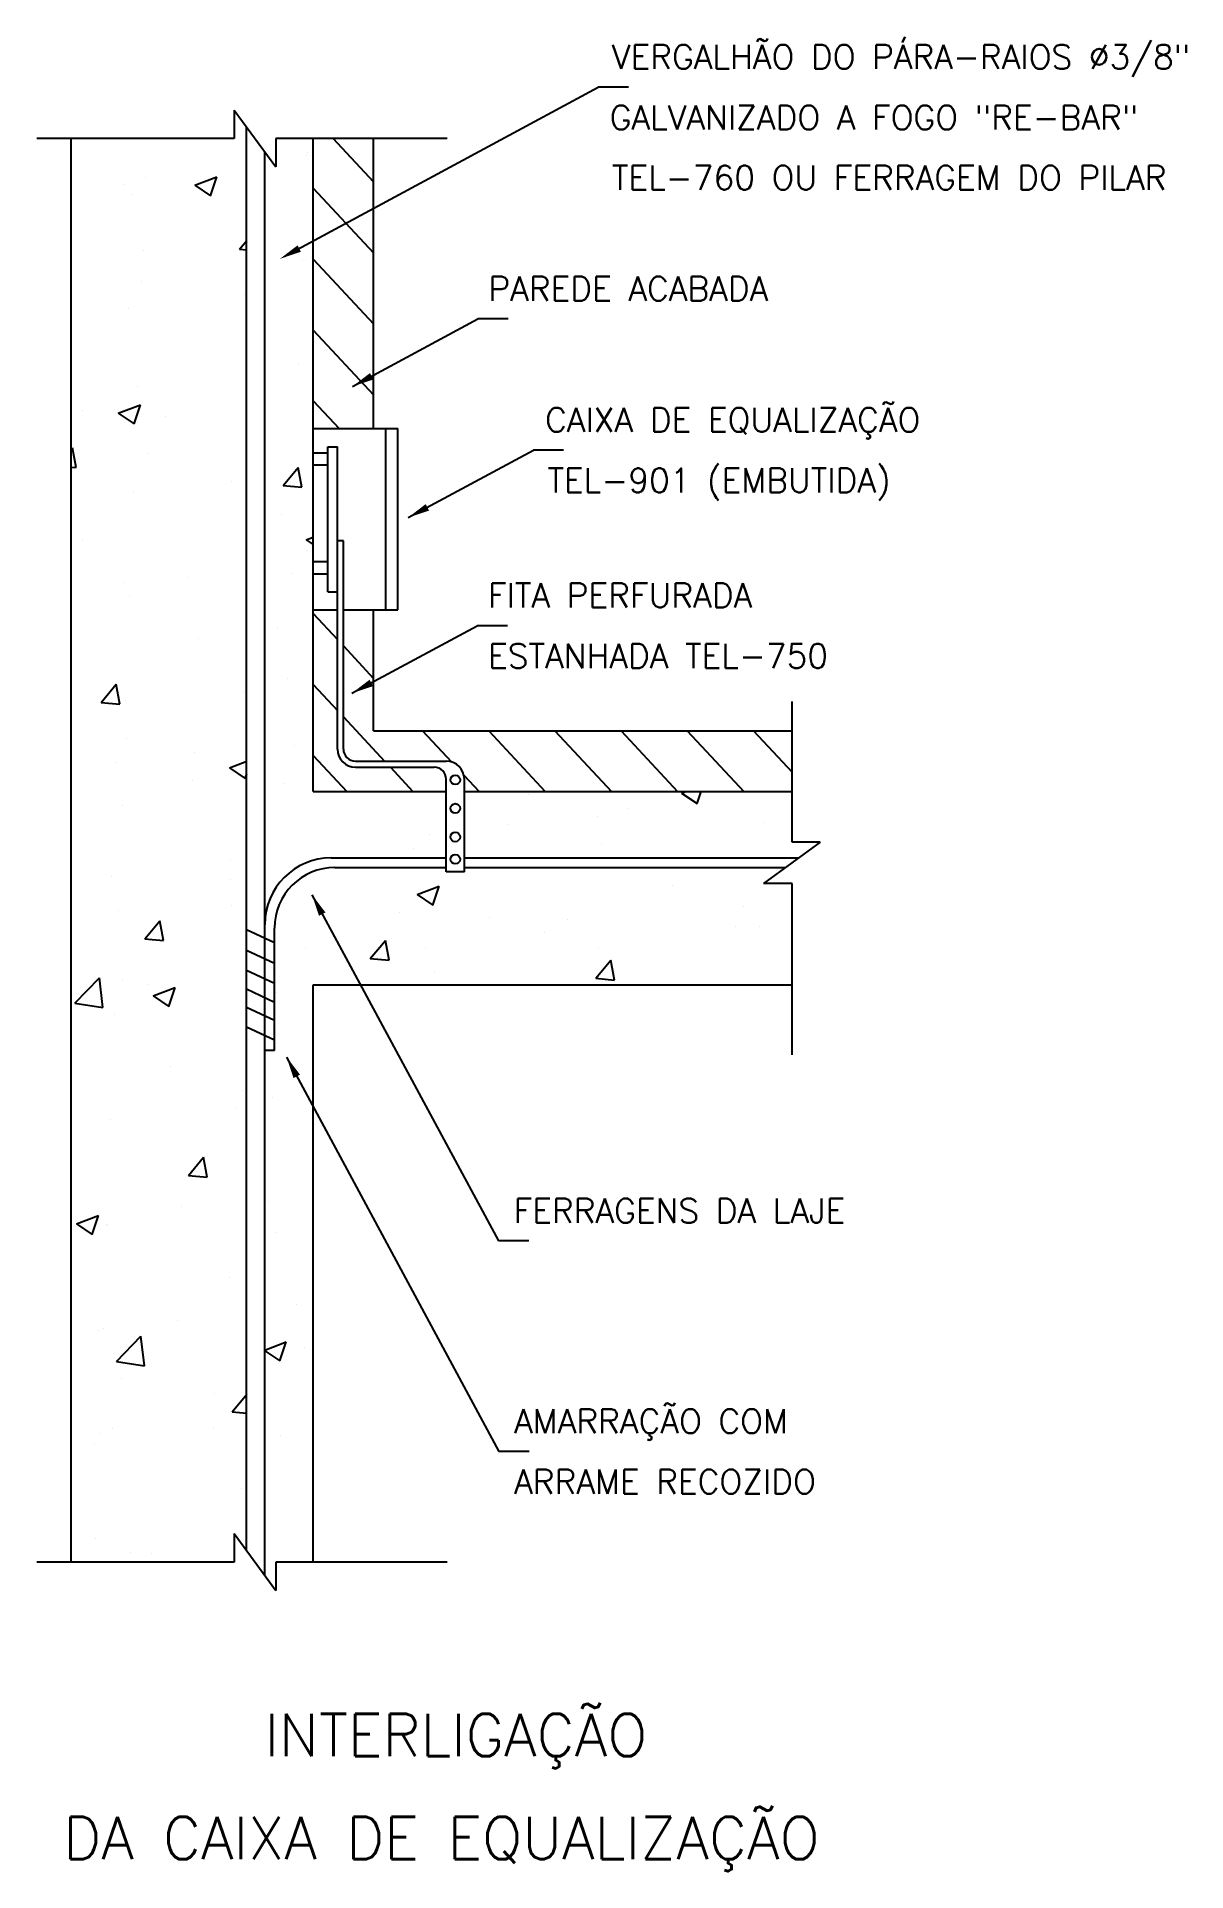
# Model space of a CAD drawing. Header units: millimetres. Extents: x -6076.8 to -6067.3, y -4387.8 to -4372.6.
import ezdxf
from ezdxf.enums import TextEntityAlignment as Align

# ---------------------------------------------------------------- set-up
doc = ezdxf.new("R2010")
doc.units = ezdxf.units.MM
doc.header["$LTSCALE"] = 10
doc.layers.add('Termotécnica', color=7, linetype='Continuous')
doc.styles.add('r140', font='romans.shx')
doc.styles.add('r80', font='romans.shx')

# ---------------------------------------------------------------- blocks, each defined once
blk = doc.blocks.new('*X1')
at = {"color": 0}
for p, q in [((43.46, 100.65), (43.46, 100.65)), ((43.55, 100.87), (43.55, 100.87)), ((30.11, 98.82), (30.11, 98.82)), ((34.23, 98.17), (36.05, 98.87)), ((35.52, 97.3), (36.05, 98.87)), ((28.39, 98.27), (28.39, 98.27)), ((29.11, 97.38), (29.11, 97.38)), ((34.23, 98.17), (35.52, 97.3)), ((35.62, 98.23), (35.62, 98.23)), ((29.97, 92.79), (29.97, 92.79)), ((37.91, 92.89), (38.52, 93.61)), ((37.91, 92.89), (38.52, 92.84)), ((43.15, 92), (43.15, 92)), ((43.85, 92.21), (43.85, 92.21)), ((29.8, 90.17), (29.8, 90.17)), ((38.32, 89.17), (38.32, 89.17)), ((28.78, 87.98), (28.78, 87.98)), ((42.83, 83.34), (42.83, 83.34)), ((29.48, 81.51), (29.48, 81.51)), ((24.91, 79.51), (24.91, 79.51)), ((27.9, 79.32), (29.73, 80.01)), ((27.9, 79.32), (29.2, 78.44)), ((29.2, 78.44), (29.73, 80.01)), ((31.79, 79.02), (31.79, 79.02)), ((24.02, 76.33), (24.12, 76.46)), ((24.42, 74.83), (24.12, 76.46)), ((30.39, 76.01), (30.39, 76.01)), ((24.02, 74.86), (24.42, 74.83)), ((41.52, 73.33), (42.77, 74.83)), ((42.52, 74.69), (42.52, 74.69)), ((43.07, 73.2), (42.77, 74.83)), ((29.17, 72.86), (29.17, 72.86)), ((37.24, 73.66), (37.24, 73.66)), ((41.52, 73.33), (43.07, 73.2)), ((41.37, 70.93), (41.37, 70.93)), ((24.95, 68.76), (24.95, 68.76)), ((43.42, 68.85), (44.02, 69.07)), ((43.42, 68.85), (44.02, 68.45)), ((43.47, 67.95), (43.47, 67.95)), ((28.31, 65.34), (28.31, 65.34)), ((33.62, 65.7), (33.62, 65.7)), ((42.2, 66.03), (42.2, 66.03)), ((28.85, 64.2), (28.85, 64.2)), ((41.04, 61.53), (41.04, 61.53)), ((34.53, 60.67), (34.53, 60.67)), ((26.47, 55.41), (27.73, 56.9)), ((28.03, 55.27), (27.73, 56.9)), ((38.24, 56.25), (38.24, 56.25)), ((41.88, 57.38), (41.88, 57.38)), ((26.47, 55.41), (28.03, 55.27)), ((28.53, 55.55), (28.53, 55.55)), ((28.55, 52.42), (28.55, 52.42)), ((42.43, 51.83), (42.43, 51.83)), ((27.69, 50.42), (27.69, 50.42)), ((34.2, 51.27), (34.2, 51.27)), ((37.1, 49.99), (38.52, 50.54)), ((34.04, 48.92), (34.04, 48.92)), ((37.1, 49.99), (38.39, 49.12)), ((38.39, 49.12), (38.52, 49.49)), ((41.57, 48.72), (41.57, 48.72)), ((61.79, 47.75), (61.79, 47.75)), ((74.46, 47.91), (74.82, 48.05)), ((74.46, 47.91), (75.76, 47.04)), ((75.67, 47.17), (75.67, 47.17)), ((75.76, 47.04), (76.1, 48.05)), ((28.22, 46.89), (28.22, 46.89)), ((67.49, 45.94), (67.49, 45.94)), ((69.98, 46.63), (69.98, 46.63)), ((53.63, 44.48), (53.63, 44.48)), ((60.14, 45.33), (60.14, 45.33)), ((81.24, 45.51), (81.24, 45.51)), ((52.33, 43.33), (52.33, 43.33)), ((67.89, 43.68), (67.89, 43.68)), ((27.36, 41.02), (27.36, 41.02)), ((37.21, 42.32), (37.21, 42.32)), ((54.38, 41.73), (54.38, 41.73)), ((37.17, 40.73), (37.17, 40.73)), ((52.62, 39.53), (54.44, 40.22)), ((52.62, 39.53), (53.91, 38.65)), ((53.91, 38.65), (54.44, 40.22)), ((73.72, 40.23), (73.72, 40.23)), ((27.9, 38.23), (27.9, 38.23)), ((37.26, 38.61), (37.26, 38.61)), ((51.14, 38.03), (51.14, 38.03)), ((79.56, 38.54), (79.56, 38.54)), ((30.08, 35.85), (31.34, 37.34)), ((31.64, 35.71), (31.34, 37.34)), ((58.56, 37.63), (58.56, 37.63)), ((65.02, 37.44), (65.02, 37.44)), ((78.9, 36.86), (78.9, 36.86)), ((80.92, 36.85), (80.92, 36.85)), ((30.08, 35.85), (31.64, 35.71)), ((43.4, 35.02), (43.4, 35.02)), ((48.73, 34.22), (49.98, 35.71)), ((50.29, 34.08), (49.98, 35.71)), ((53.3, 35.08), (53.3, 35.08)), ((63.14, 36.38), (63.14, 36.38)), ((67.57, 35.02), (67.57, 35.02)), ((46.79, 34.22), (46.79, 34.22)), ((48.73, 34.22), (50.29, 34.08)), ((67.38, 32.59), (68.63, 34.08)), ((68.93, 32.45), (68.63, 34.08)), ((24.3, 30.53), (26.33, 32.64)), ((26.61, 30.17), (26.33, 32.64)), ((28.23, 32.42), (28.23, 32.42)), ((30.37, 32.06), (30.37, 32.06)), ((54.07, 33.07), (54.07, 33.07)), ((67.38, 32.59), (68.93, 32.45)), ((24.3, 30.53), (26.61, 30.17)), ((30.77, 31.14), (32.59, 31.84)), ((30.77, 31.14), (32.07, 30.27)), ((32.07, 30.27), (32.59, 31.84)), ((40.93, 31.41), (40.93, 31.41)), ((27.59, 29.58), (27.59, 29.58)), ((32.2, 25.33), (32.2, 25.33)), ((38.16, 23.32), (38.16, 23.32)), ((37.68, 21.84), (37.68, 21.84)), ((40.62, 22.76), (40.62, 22.76)), ((27.27, 20.92), (27.27, 20.92)), ((33.69, 16.29), (34.94, 17.79)), ((35.24, 16.16), (34.94, 17.79)), ((33.69, 16.29), (35.24, 16.16)), ((33.11, 13.71), (33.11, 13.71)), ((40.3, 14.1), (40.3, 14.1)), ((24.45, 12.29), (26.27, 12.98)), ((24.45, 12.29), (25.74, 11.41)), ((25.74, 11.41), (26.27, 12.98)), ((26.95, 12.27), (26.95, 12.27)), ((27.02, 12.11), (27.02, 12.11)), ((40.9, 11.53), (40.9, 11.53)), ((37.09, 7.81), (37.09, 7.81)), ((42.62, 5.61), (42.62, 5.61)), ((26.27, 3.46), (26.27, 3.46)), ((26.64, 3.61), (26.64, 3.61)), ((32.78, 4.32), (32.78, 4.32)), ((27.75, 0.9), (29.77, 3.01)), ((30.06, 0.54), (29.77, 3.01)), ((40.02, 1.84), (41.79, 2.52)), ((40.02, 1.78), (41.26, 0.95)), ((41.26, 0.95), (41.79, 2.52)), ((43.32, 2.1), (43.32, 2.1)), ((27.75, 0.9), (30.06, 0.54)), ((28.16, -0.5), (28.16, -0.5)), ((35.84, -1.76), (35.84, -1.76)), ((37.3, -3.26), (38.52, -1.81)), ((37.3, -3.26), (38.52, -3.37)), ((25.94, -5.94), (25.94, -5.94)), ((26.32, -5.04), (26.32, -5.04)), ((27.44, -4.67), (27.44, -4.67)), ((35.78, -4.64), (35.78, -4.64)), ((41.32, -5.25), (41.32, -5.25)), ((38.09, -9.6), (38.09, -9.6)), ((26, -13.7), (26, -13.7)), ((28.94, -14.9), (28.94, -14.9)), ((30.67, -14.98), (30.67, -14.98))]:
    blk.add_line(p, q, dxfattribs=at)

msp = doc.modelspace()

# ---------------------------------------------------------------- linework, layer by layer
at = {"layer": 'Termotécnica', "color": 2}
for p, q in [((-6074.753, -4374.434), (-6072.161, -4373.037)), ((-6071.911, -4373.037), (-6072.161, -4373.037)), ((-6074.018, -4375.86), (-6074.018, -4373.46)), ((-6074.193, -4375.512), (-6073.157, -4374.953)), ((-6072.907, -4374.953), (-6073.157, -4374.953)), ((-6073.733, -4376.596), (-6072.697, -4376.038)), ((-6072.447, -4376.038), (-6072.697, -4376.038)), ((-6074.018, -4378.36), (-6074.018, -4377.36)), ((-6074.197, -4378.048), (-6073.161, -4377.49)), ((-6072.911, -4377.49), (-6073.161, -4377.49)), ((-6074.018, -4378.36), (-6070.559, -4378.36)), ((-6074.528, -4379.715), (-6072.986, -4382.578)), ((-6074.738, -4381.057), (-6072.982, -4384.318)), ((-6072.736, -4382.578), (-6072.986, -4382.578)), ((-6072.732, -4384.318), (-6072.982, -4384.318))]:
    msp.add_line(p, q, dxfattribs=at)
at = {"layer": 'Termotécnica', "color": 1}
for p, q in [((-6075.17, -4373.227), (-6074.828, -4373.696)), ((-6075.17, -4373.227), (-6075.17, -4373.462)), ((-6075.17, -4373.462), (-6076.804, -4373.462)), ((-6074.828, -4373.462), (-6074.828, -4373.696)), ((-6073.41, -4373.462), (-6074.828, -4373.462)), ((-6074.355, -4373.46), (-6074.018, -4373.821)), ((-6074.518, -4373.872), (-6074.018, -4374.408)), ((-6074.518, -4374.458), (-6074.018, -4374.994)), ((-6074.518, -4375.045), (-6074.018, -4375.581)), ((-6074.518, -4375.631), (-6074.304, -4375.86)), ((-6074.518, -4377.39), (-6074.318, -4377.604)), ((-6074.268, -4377.658), (-6074.018, -4377.926)), ((-6074.518, -4377.976), (-6074.318, -4378.191)), ((-6070.559, -4379.279), (-6070.559, -4378.118)), ((-6074.268, -4378.244), (-6073.927, -4378.61)), ((-6073.613, -4378.36), (-6073.373, -4378.616)), ((-6073.066, -4378.36), (-6072.599, -4378.86)), ((-6072.519, -4378.36), (-6072.052, -4378.86)), ((-6071.972, -4378.36), (-6071.505, -4378.86)), ((-6071.425, -4378.36), (-6070.958, -4378.86)), ((-6070.878, -4378.36), (-6070.559, -4378.701)), ((-6074.518, -4378.563), (-6074.24, -4378.86)), ((-6073.88, -4378.66), (-6073.693, -4378.86)), ((-6073.272, -4378.726), (-6073.146, -4378.86)), ((-6070.325, -4379.279), (-6070.794, -4379.621)), ((-6070.325, -4379.279), (-6070.559, -4379.279)), ((-6070.559, -4379.621), (-6070.794, -4379.621)), ((-6070.559, -4381.039), (-6070.559, -4379.621)), ((-6075.17, -4384.998), (-6075.17, -4385.233)), ((-6075.17, -4384.998), (-6074.828, -4385.467)), ((-6075.17, -4385.233), (-6076.804, -4385.233)), ((-6074.828, -4385.233), (-6074.828, -4385.467)), ((-6073.41, -4385.233), (-6074.828, -4385.233))]:
    msp.add_line(p, q, dxfattribs=at)
at = {"layer": 'Termotécnica', "color": 4}
for p, q in [((-6075.068, -4385.139), (-6075.068, -4373.368)), ((-6074.918, -4385.345), (-6074.918, -4373.574)), ((-6075.068, -4380.002), (-6074.838, -4380.11)), ((-6075.068, -4380.172), (-6074.838, -4380.28)), ((-6075.068, -4380.338), (-6074.838, -4380.446)), ((-6075.068, -4380.493), (-6074.838, -4380.602)), ((-6075.068, -4380.644), (-6074.838, -4380.753)), ((-6075.068, -4380.808), (-6074.838, -4380.916))]:
    msp.add_line(p, q, dxfattribs=at)
at = {"layer": 'Termotécnica', "color": 3}
for p, q in [((-6076.518, -4385.233), (-6076.518, -4373.46)), ((-6074.518, -4378.86), (-6074.518, -4373.46)), ((-6074.518, -4375.86), (-6073.818, -4375.86)), ((-6073.918, -4377.36), (-6073.918, -4375.86)), ((-6073.818, -4377.36), (-6073.818, -4375.86)), ((-6074.398, -4377.21), (-6074.398, -4376.01)), ((-6074.398, -4376.01), (-6074.318, -4376.01)), ((-6074.318, -4378.51), (-6074.318, -4376.01)), ((-6074.518, -4376.06), (-6074.398, -4376.06)), ((-6074.518, -4376.16), (-6074.398, -4376.16)), ((-6074.268, -4376.787), (-6074.318, -4376.787)), ((-6074.268, -4378.51), (-6074.268, -4376.787)), ((-6074.518, -4376.96), (-6074.398, -4376.96)), ((-6074.518, -4377.06), (-6074.398, -4377.06)), ((-6074.398, -4377.21), (-6074.318, -4377.21)), ((-6074.518, -4377.36), (-6074.318, -4377.36)), ((-6074.268, -4377.36), (-6073.818, -4377.36)), ((-6074.168, -4378.61), (-6073.418, -4378.61)), ((-6074.168, -4378.66), (-6073.518, -4378.66)), ((-6074.518, -4378.86), (-6073.418, -4378.86)), ((-6073.418, -4379.526), (-6073.418, -4378.76)), ((-6073.268, -4379.526), (-6073.268, -4378.76)), ((-6073.268, -4378.86), (-6070.559, -4378.86)), ((-6074.368, -4379.41), (-6073.418, -4379.41)), ((-6074.338, -4379.49), (-6073.418, -4379.49)), ((-6073.268, -4379.41), (-6070.504, -4379.41)), ((-6073.268, -4379.49), (-6070.614, -4379.49)), ((-6073.268, -4379.526), (-6073.418, -4379.526)), ((-6074.838, -4381.003), (-6074.838, -4379.99)), ((-6074.518, -4385.233), (-6074.518, -4380.46)), ((-6074.518, -4380.46), (-6070.559, -4380.46)), ((-6074.838, -4381.003), (-6074.918, -4381.003))]:
    msp.add_line(p, q, dxfattribs=at)
for centre in [(-6073.343, -4378.765), (-6073.343, -4379.001), (-6073.343, -4379.237), (-6073.343, -4379.421)]:
    msp.add_circle(centre, 0.0394, dxfattribs=at)
for centre, radius, start, end in [((-6074.168, -4378.51), 0.15, 180, 270), ((-6074.168, -4378.51), 0.1, 180, 270), ((-6073.518, -4378.76), 0.1, 0, 90), ((-6073.418, -4378.76), 0.15, 0, 90), ((-6074.368, -4379.96), 0.55, 90, 180), ((-6074.338, -4379.99), 0.5, 90, 180)]:
    msp.add_arc(centre, radius, start, end, dxfattribs=at)
at = {"layer": 'Termotécnica', "color": 2}
for points in [[(-6074.619, -4374.398), (-6074.647, -4374.345), (-6074.792, -4374.456)], [(-6074.02, -4375.454), (-6074.048, -4375.401), (-6074.193, -4375.512)], [(-6073.56, -4376.538), (-6073.588, -4376.485), (-6073.733, -4376.596)], [(-6074.023, -4377.99), (-6074.052, -4377.937), (-6074.197, -4378.048)], [(-6074.47, -4379.889), (-6074.417, -4379.861), (-6074.528, -4379.715)], [(-6074.68, -4381.231), (-6074.627, -4381.202), (-6074.738, -4381.057)]]:
    msp.add_solid(points, dxfattribs=at)

# ---------------------------------------------------------------- block references
at = {"layer": 'Termotécnica', "color": 1, "xscale": 0.1, "yscale": 0.1, "zscale": 0.1}
msp.add_blockref('*X1', (-6078.919, -4383.665), dxfattribs=at)

# ---------------------------------------------------------------- texts
at = {"layer": 'Termotécnica', "color": 2, "style": 'r80'}
for s, p in [('VERGALHÃO DO PÁRA-RAIOS %%c3/8" ', (-6072.048, -4372.886)), ('GALVANIZADO A FOGO "RE-BAR"  ', (-6072.066, -4373.388)), ('TEL-760 OU FERRAGEM DO PILAR', (-6072.048, -4373.885)), ('PAREDE ACABADA', (-6073.069, -4374.803)), ('CAIXA DE EQUALIZAÇÃO', (-6072.6, -4375.888)), ('TEL-901 (EMBUTIDA)', (-6072.581, -4376.388)), ('FITA PERFURADA', (-6073.073, -4377.339)), ('ESTANHADA TEL-750', (-6073.072, -4377.84)), ('FERRAGENS DA LAJE', (-6072.861, -4382.428)), ('AMARRAÇÃO COM ', (-6072.856, -4384.168)), ('ARRAME RECOZIDO', (-6072.856, -4384.668))]:
    msp.add_text(s, height=0.2, dxfattribs=at).set_placement(p)
at = {"layer": 'Termotécnica', "color": 5, "style": 'r140'}
for s, p in [(' INTERLIGAÇÃO', (-6073.458, -4386.944)), ('DA CAIXA DE EQUALIZAÇÃO', (-6073.458, -4387.795))]:
    msp.add_text(s, height=0.35, dxfattribs=at).set_placement(p, align=Align.BOTTOM_CENTER)

doc.saveas('drawing.dxf')
